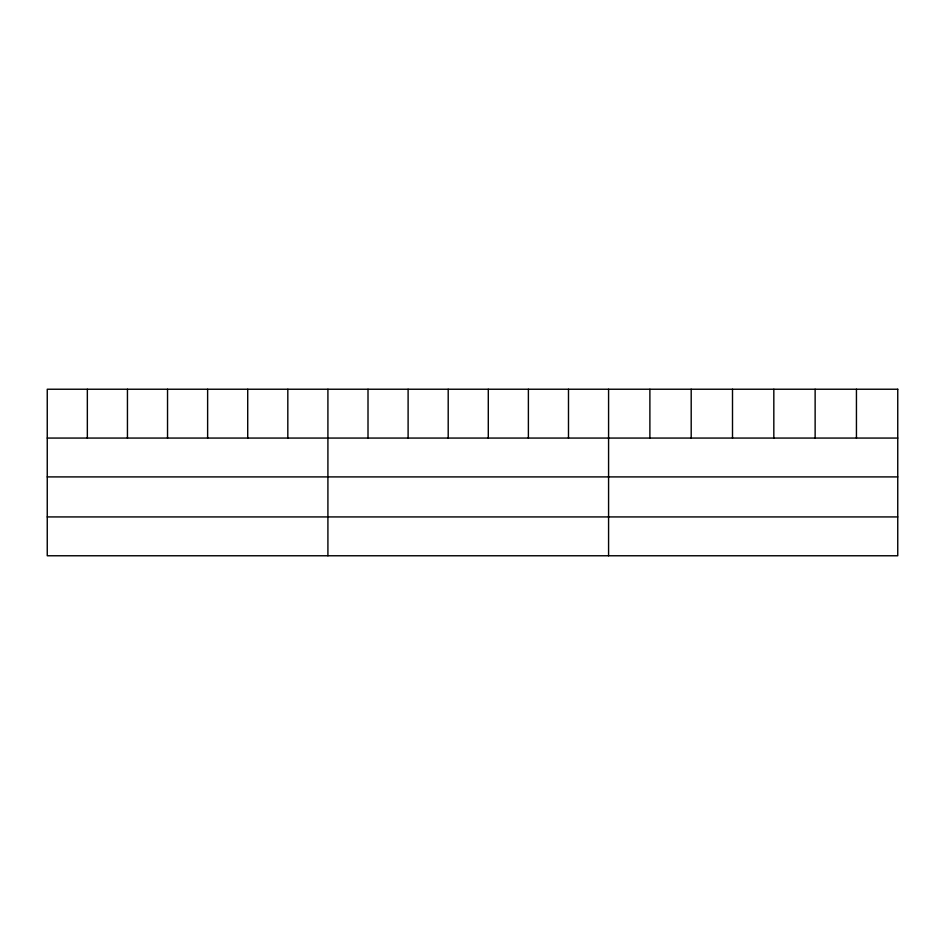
<?xml version="1.0" encoding="UTF-8"?>
<svg xmlns="http://www.w3.org/2000/svg" width="945" height="945" viewBox="0 0 945 945"><rect width="100%" height="100%" fill="white"/><g stroke="black" fill="none" stroke-linecap="round" stroke-linejoin="round"><path stroke-width="1.42" d="M47.25 438.067L897.75 438.067M47.25 476.906L897.75 476.906M47.25 516.927L897.75 516.927M856.442 389.234L856.442 438.067M815.133 389.234L815.133 438.067M773.825 389.234L773.825 438.067M732.505 389.234L732.505 438.067M691.197 389.234L691.197 438.067M649.888 389.234L649.888 438.067M608.58 389.234L608.58 555.766M568.488 389.234L568.488 438.067M528.385 389.234L528.385 438.067M488.293 389.234L488.293 438.067M448.202 389.234L448.202 438.067M408.11 389.234L408.11 438.067M368.007 389.234L368.007 438.067M327.915 389.234L327.915 555.766M287.823 389.234L287.823 438.067M247.72 389.234L247.72 438.067M207.628 389.234L207.628 438.067M167.537 389.234L167.537 438.067M127.445 389.234L127.445 438.067M87.342 389.234L87.342 438.067M897.75 389.234L47.25 389.234L47.25 555.766L897.75 555.766L897.75 389.234"/></g></svg>
